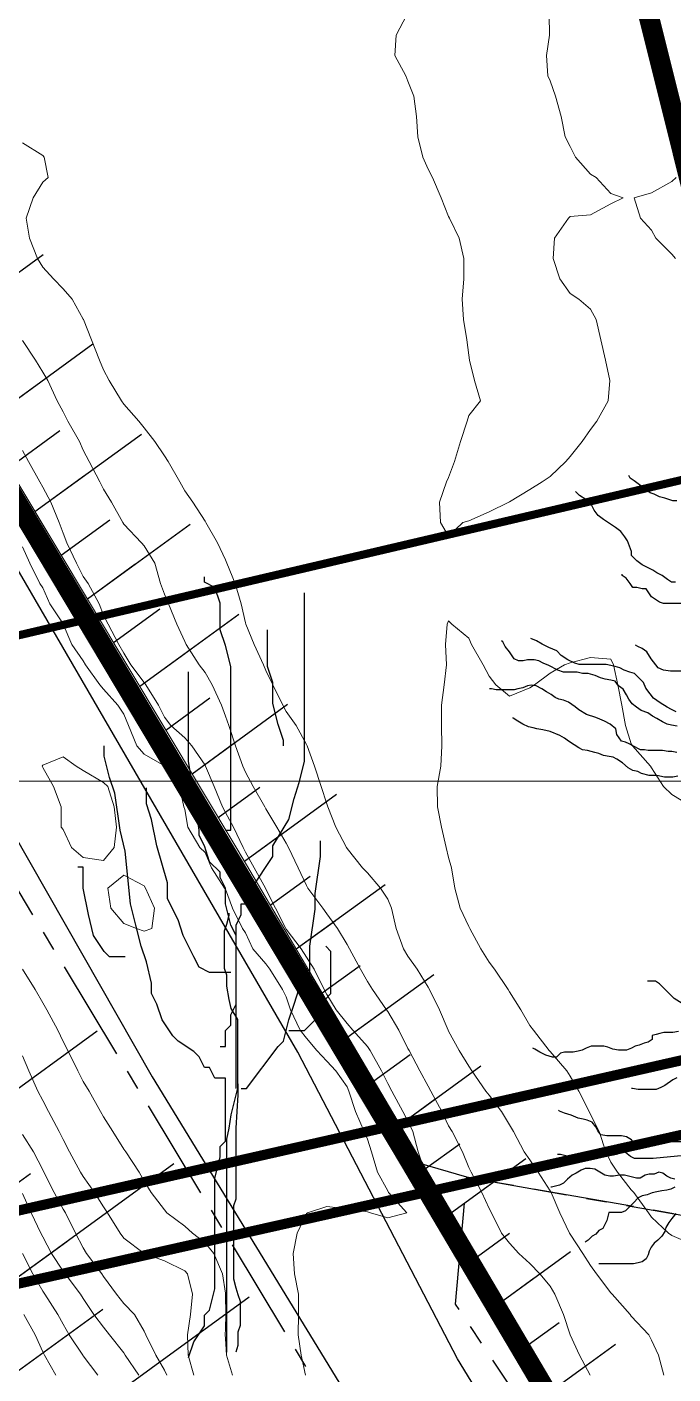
# Model space of a CAD drawing. Header units: centimetres. Extents: x 0 to 642158, y -847 to 649707.
# Drawn here: x 616943.86 to 616959.78, y 621072.78 to 621105.96 of the extents above; entities that cross this region are included whole.
import ezdxf

# ---------------------------------------------------------------- set-up
doc = ezdxf.new("R2010")
doc.units = ezdxf.units.CM
doc.header["$MEASUREMENT"] = 0
doc.linetypes.add('CACHE', pattern=[9.525, 6.35, -3.175])
doc.linetypes.add('CENTERX2', pattern=[4, 2.5, -0.5, 0.5, -0.5])
for name, color, linetype, lineweight in [('MEV_environnement_V', 7, 'Continuous', 20), ('MEV_grille', 254, 'Continuous', 9), ('MEV_layout inondation', 5, 'Continuous', 15), ('MEV_schema paysager_V', 7, 'Continuous', 20), ('MEV_vegetal_V', 7, 'Continuous', 25), ('WAL_topographie 0.5', 253, 'Continuous', 20)]:
    doc.layers.add(name, color=color, linetype=linetype, lineweight=lineweight)
doc.layers.add('MEV_schema paysager_Ha', color=7, linetype='Continuous', lineweight=25, transparency=0.13)
doc.layers.add('SPW_parcellaire cadastral', color=7, linetype='CENTERX2', lineweight=25, true_color=0xff0542)
picture_1 = doc.add_image_def('image2.png', size_in_pixel=(6614, 11023))

# ---------------------------------------------------------------- blocks, each defined once
blk = doc.blocks.new('hetres')
at = {"layer": 'MEV_vegetal_V'}
for points in [[(-10.674, 27.467), (-10.781, 27.467), (-10.887, 27.503), (-10.994, 27.538), (-11.137, 27.574), (-11.279, 27.645), (-11.386, 27.68), (-11.528, 27.787), (-11.671, 27.894), (-11.813, 28.001), (-11.92, 28.072), (-11.955, 28.143)], [(-10.709, 25.296), (-10.816, 25.296), (-10.923, 25.367), (-11.065, 25.474), (-11.208, 25.545), (-11.315, 25.616), (-11.457, 25.688), (-11.599, 25.759), (-11.742, 25.866), (-11.884, 26.008), (-11.884, 26.115), (-11.991, 26.399), (-12.062, 26.506), (-12.169, 26.648), (-12.311, 26.755), (-12.525, 26.897), (-12.632, 26.969), (-12.774, 27.075), (-12.881, 27.218), (-12.952, 27.36), (-13.095, 27.503), (-13.272, 27.609), (-13.379, 27.716)], [(-9.748, 24.727), (-11.03, 24.727), (-11.137, 24.762), (-11.35, 24.905), (-11.421, 25.012), (-11.493, 25.118), (-11.599, 25.118), (-11.742, 25.154), (-11.849, 25.154), (-11.92, 25.261), (-12.027, 25.403), (-12.133, 25.474), (-12.133, 25.51)], [(-10.663, 21.453), (-10.813, 21.483), (-10.933, 21.513), (-11.053, 21.573), (-11.203, 21.663), (-11.323, 21.723), (-11.443, 21.813), (-11.623, 21.873), (-11.744, 21.963), (-11.864, 22.053), (-11.954, 22.173), (-12.014, 22.293), (-12.104, 22.443), (-12.224, 22.533), (-12.314, 22.653), (-12.434, 22.684), (-12.584, 22.713), (-12.704, 22.743), (-12.854, 22.803), (-13.034, 22.864), (-13.184, 22.864), (-13.334, 22.894), (-13.695, 22.894), (-13.845, 22.953), (-14.085, 23.074), (-14.235, 23.134), (-14.355, 23.194), (-14.475, 23.224), (-14.655, 23.224), (-14.775, 23.194), (-14.895, 23.194), (-15.015, 23.254), (-15.135, 23.434), (-15.255, 23.584), (-15.315, 23.704), (-15.345, 23.734)], [(-10.693, 21.843), (-10.813, 21.903), (-10.933, 21.963), (-11.113, 22.083), (-11.293, 22.203), (-11.383, 22.323), (-11.503, 22.474), (-11.563, 22.624), (-11.683, 22.743), (-11.804, 22.864), (-11.924, 22.894), (-12.074, 22.953), (-12.194, 23.014), (-12.314, 23.044), (-12.434, 23.074), (-12.554, 23.103), (-13.274, 23.103), (-13.394, 23.134), (-13.575, 23.224), (-13.755, 23.344), (-13.875, 23.464), (-14.085, 23.554), (-14.265, 23.644), (-14.415, 23.734), (-14.565, 23.794)], [(-8.532, 23.194), (-9.222, 23.194), (-9.312, 23.074), (-9.462, 22.984), (-9.582, 22.953), (-9.733, 22.924), (-10.843, 22.924), (-11.023, 22.953), (-11.173, 23.014), (-11.353, 23.254), (-11.473, 23.434), (-11.593, 23.524), (-11.714, 23.584), (-11.774, 23.614)], [(-10.675, 20.754), (-10.802, 20.779), (-10.903, 20.779), (-11.055, 20.804), (-11.436, 20.804), (-11.537, 20.83), (-11.638, 20.83), (-11.841, 20.931), (-11.943, 20.982), (-12.044, 21.033), (-12.145, 21.058), (-12.272, 21.235), (-12.298, 21.387), (-12.45, 21.514), (-12.602, 21.59), (-12.729, 21.641), (-12.83, 21.692), (-13.084, 21.768), (-13.287, 21.894), (-13.388, 21.97), (-13.565, 22.097), (-13.692, 22.148), (-13.819, 22.173), (-13.92, 22.224), (-14.022, 22.3), (-14.148, 22.376), (-14.275, 22.452), (-14.427, 22.528), (-14.554, 22.553), (-14.656, 22.528), (-14.782, 22.477), (-14.909, 22.452), (-15.011, 22.427), (-15.492, 22.427), (-15.619, 22.452), (-15.67, 22.452)], [(-10.649, 20.12), (-10.776, 20.095), (-11.004, 20.095), (-11.207, 20.145), (-11.41, 20.145), (-11.613, 20.196), (-11.715, 20.247), (-11.841, 20.272), (-11.968, 20.348), (-12.12, 20.475), (-12.272, 20.576), (-12.374, 20.627), (-12.475, 20.652), (-12.627, 20.678), (-12.754, 20.728), (-12.855, 20.754), (-13.058, 20.804), (-13.185, 20.83), (-13.287, 20.88), (-13.413, 20.956), (-13.565, 21.058), (-13.667, 21.134), (-13.793, 21.21), (-14.047, 21.311), (-14.25, 21.362), (-14.402, 21.387), (-14.503, 21.413), (-14.63, 21.438), (-14.782, 21.514), (-14.909, 21.59), (-15.036, 21.666), (-15.036, 21.692)], [(-10.623, 13.318), (-10.781, 13.292), (-11.017, 13.292), (-11.122, 13.266), (-11.227, 13.24), (-11.332, 13.213), (-11.332, 13.108), (-11.437, 13.03), (-11.542, 13.003), (-11.674, 12.951), (-11.779, 12.925), (-11.884, 12.872), (-12.015, 12.82), (-12.225, 12.82), (-12.383, 12.846), (-12.514, 12.898), (-12.619, 12.925), (-12.961, 12.925), (-13.092, 12.872), (-13.197, 12.82), (-13.302, 12.793), (-13.433, 12.767), (-13.67, 12.767), (-13.775, 12.741), (-13.88, 12.636), (-13.985, 12.636), (-14.169, 12.688), (-14.326, 12.767), (-14.458, 12.846), (-14.51, 12.872)], [(-9.962, 14.016), (-10.46, 14.016), (-10.745, 14.194), (-11.03, 14.479), (-11.137, 14.585), (-11.243, 14.656), (-11.457, 14.656)], [(-10.676, 12.084), (-10.781, 12.032), (-10.991, 11.874), (-11.096, 11.822), (-11.227, 11.769), (-11.7, 11.769), (-11.857, 11.796), (-11.884, 11.796)], [(-10.36, 10.378), (-10.807, 10.378), (-10.938, 10.352), (-11.069, 10.352), (-11.175, 10.299), (-11.28, 10.273), (-11.385, 10.273), (-11.49, 10.247), (-11.647, 10.247), (-11.752, 10.273), (-11.884, 10.43), (-12.015, 10.509), (-12.146, 10.535), (-12.54, 10.535), (-12.698, 10.562), (-12.777, 10.667), (-12.829, 10.772), (-12.934, 10.903), (-13.066, 10.955), (-13.171, 10.982), (-13.302, 11.008), (-13.486, 11.087), (-13.67, 11.139), (-13.801, 11.192), (-13.827, 11.218)], [(-10.466, 10.01), (-11.306, 9.932), (-11.805, 9.932), (-11.91, 9.984), (-12.041, 10.089), (-12.146, 10.194), (-12.278, 10.037), (-12.409, 10.01), (-12.567, 10.037), (-12.698, 10.089), (-12.803, 10.142), (-12.934, 10.115), (-13.145, 10.063), (-13.249, 10.01), (-13.355, 9.984), (-13.565, 9.984), (-13.67, 10.01), (-13.775, 10.037), (-13.854, 10.037)], [(-10.702, 8.461), (-10.807, 8.33), (-10.886, 8.225), (-10.965, 8.094), (-10.991, 7.989), (-11.069, 7.857), (-11.175, 7.752), (-11.28, 7.674), (-11.358, 7.569), (-11.411, 7.464), (-11.437, 7.359), (-11.49, 7.254), (-11.595, 7.175), (-11.7, 7.149), (-11.831, 7.122), (-12.75, 7.122)], [(-10.728, 9.17), (-10.833, 9.118), (-10.938, 9.091), (-11.069, 9.065), (-11.201, 9.039), (-11.332, 9.013), (-11.464, 8.96), (-11.595, 8.934), (-11.7, 8.881), (-11.831, 8.75), (-11.936, 8.645), (-12.041, 8.54), (-12.146, 8.488), (-12.488, 8.488), (-12.54, 8.278), (-12.593, 8.173), (-12.645, 8.067), (-12.75, 8.015), (-12.829, 7.91), (-12.934, 7.857), (-13.039, 7.752), (-13.118, 7.7)], [(-10.728, 9.38), (-10.833, 9.407), (-10.938, 9.459), (-11.043, 9.538), (-11.148, 9.564), (-11.28, 9.512), (-11.411, 9.512), (-11.516, 9.485), (-11.647, 9.407), (-11.752, 9.407), (-11.857, 9.433), (-12.068, 9.485), (-12.199, 9.485), (-12.357, 9.459), (-12.462, 9.459), (-12.593, 9.485), (-12.724, 9.564), (-12.856, 9.643), (-12.987, 9.669), (-13.118, 9.669), (-13.223, 9.617), (-13.355, 9.538), (-13.46, 9.485), (-13.591, 9.38), (-13.696, 9.275), (-13.801, 9.223), (-13.906, 9.196), (-14.011, 9.17), (-14.037, 9.17)]]:
    blk.add_lwpolyline(points, dxfattribs=at)
blk = doc.blocks.new('legende vegetal')
at = {"layer": 'MEV_vegetal_V'}
for points in [[(616948.655, 621085.983), (616948.785, 621085.983), (616948.785, 621090.009), (616948.655, 621090.528), (616948.525, 621090.918), (616948.525, 621091.568), (616948.395, 621091.957), (616948.135, 621092.087), (616948.135, 621092.217)], [(616948.525, 621080.658), (616948.655, 621080.658), (616948.655, 621081.047), (616948.785, 621081.177), (616948.785, 621081.437), (616948.915, 621081.697), (616948.915, 621083.645), (616949.044, 621083.905), (616949.044, 621084.164), (616949.175, 621084.164), (616949.305, 621084.554), (616949.824, 621085.333), (616949.824, 621085.593), (616950.214, 621086.242), (616950.344, 621086.762), (616950.474, 621087.152), (616950.604, 621087.671), (616950.604, 621091.827)], [(616950.084, 621088.061), (616950.084, 621088.191), (616949.954, 621088.58), (616949.824, 621089.1), (616949.824, 621089.62), (616949.694, 621090.009), (616949.694, 621090.918)], [(616948.915, 621079.619), (616948.915, 621083.385), (616948.785, 621083.645), (616948.655, 621084.164), (616948.655, 621084.554), (616948.525, 621084.814), (616948.525, 621084.944), (616948.265, 621085.203), (616948.135, 621085.593), (616948.005, 621085.853), (616948.005, 621085.983), (616947.875, 621086.892), (616947.745, 621087.671), (616947.745, 621089.879)], [(616947.745, 621072.995), (616947.875, 621073.384), (616948.135, 621073.774), (616948.135, 621074.034), (616948.265, 621074.164), (616948.395, 621074.683), (616948.395, 621077.41), (616948.525, 621077.93), (616948.525, 621078.19), (616948.655, 621078.32), (616948.655, 621079.878), (616948.395, 621079.878), (616948.265, 621080.138), (616948.135, 621080.138), (616948.005, 621080.398), (616947.875, 621080.528), (616947.486, 621080.788), (616947.355, 621080.917), (616947.096, 621081.307), (616946.966, 621081.697), (616946.836, 621081.956), (616946.836, 621082.216), (616946.706, 621082.736), (616946.576, 621083.125), (616946.446, 621083.645), (616946.316, 621084.164), (616946.186, 621085.463), (616946.056, 621085.983), (616945.926, 621086.892), (616945.796, 621087.282), (616945.667, 621087.801), (616945.667, 621088.061)], [(616948.785, 621082.476), (616948.265, 621082.476), (616948.005, 621082.606), (616947.875, 621082.865), (616947.615, 621083.385), (616947.486, 621083.775), (616947.225, 621084.294), (616947.225, 621084.684), (616946.966, 621085.593), (616946.836, 621086.242), (616946.706, 621086.632), (616946.706, 621087.022)], [(616949.044, 621079.619), (616949.175, 621079.619), (616949.954, 621080.658), (616950.084, 621080.788), (616950.214, 621081.307), (616950.344, 621081.697), (616950.474, 621082.086), (616950.734, 621082.476), (616950.734, 621083.125), (616950.863, 621084.034), (616950.863, 621084.424), (616950.994, 621085.333), (616950.994, 621085.723)], [(616946.186, 621082.865), (616945.796, 621082.865), (616945.667, 621082.996), (616945.406, 621083.385), (616945.277, 621083.905), (616945.147, 621084.554), (616945.147, 621085.074), (616945.017, 621085.074)], [(616948.689, 621073.13), (616948.689, 621078.371), (616948.743, 621078.644), (616948.798, 621078.972), (616948.962, 621079.627), (616948.962, 621081.32), (616948.798, 621081.592), (616948.743, 621081.811), (616948.689, 621082.139), (616948.689, 621082.411), (616948.634, 621082.575), (616948.634, 621083.503), (616948.689, 621083.667), (616948.743, 621083.885), (616948.743, 621083.94)], [(616950.214, 621081.047), (616950.604, 621081.047), (616950.734, 621081.177), (616950.863, 621081.307), (616951.124, 621081.827), (616951.253, 621081.956), (616951.253, 621082.996), (616951.124, 621083.125)], [(616948.962, 621079.736), (616948.962, 621079.463), (616948.907, 621078.644), (616948.907, 621076.897), (616948.853, 621076.733), (616948.853, 621074.932), (616948.907, 621074.713), (616948.962, 621074.549), (616949.016, 621074.386), (616949.016, 621073.785), (616948.962, 621073.621), (616948.962, 621073.293), (616948.907, 621073.13)]]:
    blk.add_lwpolyline(points, dxfattribs=at)
at = {"layer": 'MEV_vegetal_V', "xscale": 0.9237683820401289, "yscale": 0.9237683820401289, "zscale": 0.9237683820401289}
blk.add_blockref('hetres', (616969.635, 621068.722), dxfattribs=at)
blk = doc.blocks.new('*U114')
at = {"layer": 'MEV_grille', "transparency": 33554687}
blk.add_lwpolyline([(-1338.461, 0), (1338.461, 0)], dxfattribs=at)
blk = doc.blocks.new('*U115')
at = {"layer": 'MEV_grille', "color": 0, "linetype": 'ByBlock', "lineweight": -2, "transparency": 16777216}
blk.add_blockref('*U114', (0, -1300), dxfattribs=at)

msp = doc.modelspace()

# ---------------------------------------------------------------- hatches: boundary and pattern name
at = {"layer": 'MEV_schema paysager_Ha', "transparency": 33554687}
h = msp.add_hatch(dxfattribs=at)
h.set_pattern_fill('ANSI31', color=60, scale=30, angle=351)
h.paths.add_polyline_path([(616875.009, 621239.839), (616881.874, 621229.81), (616886.45, 621221.893), (616888.914, 621212.275), (616893.321, 621190.809), (616897.189, 621179.05), (616907.993, 621151.58), (616917.109, 621129.424), (616929.889, 621106.642), (616946.16, 621080.317), (616949.697, 621074.039), (616954.461, 621066.102), (616970.722, 621037.835), (616976.752, 621021.411), (616980.026, 621010.154), (616982.854, 620999.006), (616989.654, 620982.876), (616995.508, 620967.769), (616999.131, 620959.573), (617008.258, 620938.09), (617012.245, 620928.983), (617006.707, 620935.343), (617001.767, 620944.62), (616986.247, 620981.031), (616974.528, 621009.365), (616969.536, 621025.48), (616961.782, 621038.985), (616953.793, 621052.843), (616948.624, 621065.291), (616943.572, 621072.338), (616939.46, 621079.501), (616933.339, 621087.695), (616925.21, 621101.403), (616919.298, 621110.267), (616914.617, 621117.983), (616909.523, 621128.986), (616904.832, 621137.752), (616902.895, 621142.645), (616900.855, 621153.449), (616896.267, 621165.681), (616894.227, 621175.466), (616888.652, 621193.859), (616882.864, 621212.223), (616878.837, 621226.562), (616877.632, 621230.778), (616875.619, 621237.576)])
h = msp.add_hatch(dxfattribs=at)
h.set_pattern_fill('ANSI31', color=60, scale=15, angle=351)
h.paths.add_polyline_path([(616875.009, 621239.839), (616880.056, 621228.321), (616883.246, 621219.665), (616885.677, 621210.097), (616891.45, 621190.962), (616895.4, 621178.509), (616904.363, 621150.017), (616913.902, 621126.919), (616927.359, 621104.657), (616942.855, 621079.785), (616947.381, 621071.265), (616954.192, 621058.974), (616967.867, 621036.168), (616973.007, 621021.906), (616975.995, 621012.026), (616979.672, 621000.423), (616985.533, 620986.177), (616992.732, 620968.731), (616997.119, 620959.334), (617006.326, 620938.311), (617012.245, 620928.983), (617006.707, 620935.343), (617001.767, 620944.62), (616986.247, 620981.031), (616974.528, 621009.365), (616969.536, 621025.48), (616961.782, 621038.985), (616953.793, 621052.843), (616948.624, 621065.291), (616943.572, 621072.338), (616939.46, 621079.501), (616933.339, 621087.695), (616925.21, 621101.403), (616919.298, 621110.267), (616914.617, 621117.983), (616909.523, 621128.986), (616904.832, 621137.752), (616902.895, 621142.645), (616900.855, 621153.449), (616896.267, 621165.681), (616894.227, 621175.466), (616888.652, 621193.859), (616882.864, 621212.223), (616878.837, 621226.562), (616877.632, 621230.778), (616875.619, 621237.576)])
h = msp.add_hatch(dxfattribs=at)
h.set_pattern_fill('ANSI31', color=60, scale=20, angle=351)
h.paths.add_polyline_path([(616917.861, 621142.366), (616922.68, 621129.677), (616937.288, 621105.309), (616949.06, 621085.683), (616955.535, 621074.704), (616961.891, 621063.404), (616971.378, 621048.782), (616973.565, 621049.232), (616971.063, 621057.881), (616967.744, 621058.883), (616965.503, 621061.461), (616962.518, 621065.656), (616958.601, 621073.021), (616954.591, 621081.318), (616944.699, 621099.596), (616935.393, 621115.564), (616930.574, 621123.618), (616926.038, 621132.423), (616924.357, 621136.626), (616922.57, 621140.618), (616920.468, 621141.984), (616919.311, 621142.405)])
h = msp.add_hatch(dxfattribs=at)
h.set_pattern_fill('ANSI31', color=60, scale=10, angle=351)
h.paths.add_polyline_path([(616917.861, 621142.366), (616922.68, 621129.677), (616937.288, 621105.309), (616949.06, 621085.683), (616955.535, 621074.704), (616961.891, 621063.404), (616971.378, 621048.782), (616973.43, 621049.682), (616971.65, 621053.765), (616969.42, 621053.723), (616964.974, 621060.687), (616962.174, 621064.856), (616957.937, 621072.314), (616953.525, 621080.252), (616943.245, 621098.559), (616934.264, 621113.689), (616929.106, 621121.915), (616923.655, 621131.4), (616921.828, 621136.533), (616920.293, 621139.562), (616920.468, 621141.984), (616919.311, 621142.405)])

# ---------------------------------------------------------------- linework, layer by layer
for points in [[(616958.713, 621066.221), (616954.469, 621073.158), (616950.532, 621080.707), (616940.964, 621097.178), (616934.94, 621107.28), (616921.498, 621129.7), (616919.468, 621135.658), (616915.987, 621145.136), (616913.274, 621153.306), (616909.526, 621164.516), (616905.57, 621176.973), (616897.611, 621204.282), (616893.674, 621216.683)], [(616890.959, 621213.024), (616905.657, 621163.442), (616915.478, 621137.177), (616918.331, 621128.721), (616930.292, 621108.228), (616939.202, 621093.67), (616946.947, 621080.099), (616953.326, 621069.67), (616962.71, 621054.308), (616967.923, 621045.7), (616973.475, 621034.879), (616976.694, 621025.181), (616980.085, 621013.721), (616984.727, 620999.055), (616988.811, 620988.842), (616998.458, 620963.636), (617005.585, 620947.723), (617013.167, 620930.996)]]:
    msp.add_lwpolyline(points)
at = {"layer": 'MEV_environnement_V', "const_width": 0.5}
for points in [[(616917.657, 621142.852), (616922.015, 621129.556), (616925.782, 621124.095), (616953.289, 621078.043), (616970.825, 621048.405), (616974.288, 621049.45)], [(616955.933, 621119.238), (616966.235, 621077.979), (616969.007, 621066.058)]]:
    msp.add_lwpolyline(points, dxfattribs=at)
at = {"layer": 'MEV_environnement_V', "linetype": 'CACHE', "ltscale": 0.3, "const_width": 0.25}
for points in [[(616923.688, 621072.286), (617012.786, 621092.465)], [(616924.073, 621070.618), (617013.361, 621090.636)]]:
    msp.add_lwpolyline(points, dxfattribs=at)
at = {"layer": 'MEV_layout inondation', "const_width": 0.2}
msp.add_lwpolyline([(617284.343, 621088.996), (617234.522, 621104.967), (617174.916, 621100.392), (617142.145, 621114.857), (617099.357, 621122.893), (617044.82, 621117.795), (617023.623, 621109.699), (616923.471, 621086.246), (616900.942, 621085.199), (616869.556, 621081.82)], dxfattribs=at)
at = {"layer": 'MEV_schema paysager_V'}
msp.add_lwpolyline([(616918.239, 621142.376), (616917.861, 621142.366), (616922.68, 621129.677), (616937.288, 621105.309), (616949.06, 621085.683), (616955.535, 621074.704), (616961.891, 621063.404), (616971.378, 621048.782), (616973.251, 621049.137)], dxfattribs=at)
at = {"layer": 'SPW_parcellaire cadastral'}
for points in [[(616890.69, 621210.508), (616901.351, 621171.858), (616917.917, 621128.693), (616934.422, 621099.917), (616956.278, 621063.795), (616966.005, 621047.649), (616972.661, 621033.385), (616986.247, 620994.34), (616997.161, 620964.756), (617007.16, 620943.302), (617040.432, 620860.63), (617055.251, 620825.321), (617059.419, 620816.807), (617066.122, 620806.324), (617073.9, 620794.216)], [(616991.404, 621171.223), (617016.951, 621076.482), (617018.912, 621069.259), (617017.534, 621069.286), (617017.689, 621067.658), (617014.801, 621066.797), (617015.157, 621065.575), (616995.5, 621059.841), (616996.597, 621056.308), (616978.443, 621052.383), (616975.69, 621061.997), (616970.215, 621060.861), (616966.235, 621077.979), (616947.314, 621153.754), (616945.975, 621159.089), (616945.772, 621159.899), (616948.261, 621160.611), (616990.763, 621173.361), (616991.404, 621171.223)], [(616954.698, 621077.626), (616953.289, 621078.043), (616925.782, 621124.095), (616922.015, 621129.556), (616916.442, 621146.562), (616926.928, 621149.626), (616929.558, 621150.371), (616927.34, 621158.339), (616930.885, 621159.242), (616939.38, 621161.721), (616940.183, 621158.301), (616945.772, 621159.899), (616945.975, 621159.089), (616931.092, 621155.144), (616932.618, 621149.86), (616947.314, 621153.754), (616966.235, 621077.979), (616962.746, 621076.21), (616954.698, 621077.626)], [(616972.804, 621051.755), (616966.338, 621063.008), (616956.729, 621071.044), (616954.424, 621074.499), (616954.698, 621077.626), (616962.746, 621076.21), (616966.235, 621077.979), (616970.215, 621060.861), (616972.804, 621051.755)]]:
    msp.add_lwpolyline(points, dxfattribs=at)
at = {"layer": 'WAL_topographie 0.5'}
for points in [[(616953.22, 621106.25), (616952.96, 621105.75), (616952.927, 621105.25), (616953.193, 621104.75), (616953.25, 621104.618), (616953.396, 621104.25), (616953.463, 621103.75), (616953.492, 621103.25), (616953.612, 621102.75), (616953.75, 621102.45), (616953.855, 621102.25), (616954.07, 621101.75), (616954.25, 621101.29), (616954.27, 621101.25), (616954.515, 621100.75), (616954.626, 621100.25), (616954.625, 621099.75), (616954.583, 621099.25), (616954.621, 621098.75), (616954.703, 621098.25), (616954.75, 621097.875), (616954.766, 621097.75), (616954.885, 621097.25), (616955.036, 621096.75), (616954.75, 621096.386), (616954.708, 621096.25), (616954.544, 621095.75), (616954.4, 621095.25), (616954.25, 621094.859), (616954.197, 621094.75), (616954.023, 621094.25), (616954.05, 621093.75), (616954.25, 621093.417)], [(616954.25, 621093.417), (616954.603, 621093.75), (616954.75, 621093.795), (616955.25, 621094.012), (616955.738, 621094.25), (616955.75, 621094.257), (616956.25, 621094.564), (616956.558, 621094.75), (616956.75, 621094.882), (616957.141, 621095.25), (616957.25, 621095.373), (616957.541, 621095.75), (616957.75, 621096.042), (616957.905, 621096.25), (616958.181, 621096.75), (616958.225, 621097.25), (616958.116, 621097.75), (616958, 621098.25), (616957.888, 621098.75), (616957.75, 621099.008), (616957.462, 621099.25), (616957.25, 621099.391), (616956.991, 621099.75), (616956.824, 621100.25), (616956.86, 621100.75), (616957.208, 621101.25), (616957.25, 621101.285), (616957.75, 621101.33), (616958.25, 621101.6), (616958.55, 621101.75), (616958.25, 621101.85), (616957.886, 621102.25), (616957.75, 621102.33), (616957.377, 621102.75), (616957.25, 621103.008), (616957.127, 621103.25), (616957.025, 621103.75), (616956.882, 621104.25), (616956.75, 621104.629), (616956.697, 621104.75), (616956.667, 621105.25), (616956.74, 621105.75), (616956.733, 621106.25)], [(616943.75, 621103.103), (616944.25, 621102.787), (616944.288, 621102.75), (616944.384, 621102.25), (616944.25, 621102.133), (616944.017, 621101.75), (616943.845, 621101.25), (616943.921, 621100.75), (616944.121, 621100.25), (616944.25, 621100.041), (616944.515, 621099.75), (616944.75, 621099.504), (616944.976, 621099.25), (616945.25, 621098.762), (616945.256, 621098.75), (616945.448, 621098.25), (616945.646, 621097.75), (616945.75, 621097.508), (616945.887, 621097.25), (616946.191, 621096.75), (616946.25, 621096.664), (616946.621, 621096.25), (616946.75, 621096.086), (616947.009, 621095.75), (616947.25, 621095.395), (616947.338, 621095.25), (616947.632, 621094.75), (616947.75, 621094.534), (616947.947, 621094.25), (616948.25, 621093.784), (616948.272, 621093.75), (616948.554, 621093.25), (616948.75, 621092.832), (616948.788, 621092.75), (616948.991, 621092.25), (616949.139, 621091.75), (616949.25, 621091.282), (616949.258, 621091.25), (616949.458, 621090.75), (616949.688, 621090.25), (616949.75, 621090.103), (616949.923, 621089.75), (616950.17, 621089.25), (616950.25, 621089.094), (616950.493, 621088.75), (616950.75, 621088.286), (616950.768, 621088.25), (616950.946, 621087.75), (616951.109, 621087.25), (616951.25, 621086.826), (616951.275, 621086.75), (616951.471, 621086.25), (616951.732, 621085.75), (616951.75, 621085.724), (616952.132, 621085.25), (616952.25, 621085.128), (616952.575, 621084.75), (616952.75, 621084.476), (616952.846, 621084.25), (616952.96, 621083.75), (616953.141, 621083.25), (616953.25, 621083.074), (616953.473, 621082.75), (616953.75, 621082.307), (616953.784, 621082.25), (616954.026, 621081.75), (616954.238, 621081.25), (616954.25, 621081.225), (616954.508, 621080.75), (616954.75, 621080.359), (616954.825, 621080.25), (616955.172, 621079.75), (616955.25, 621079.649), (616955.551, 621079.25), (616955.75, 621078.921), (616955.851, 621078.75), (616956.114, 621078.25), (616956.25, 621078.057), (616956.46, 621077.75), (616956.75, 621077.29), (616956.775, 621077.25), (616956.994, 621076.75), (616957.23, 621076.25), (616957.25, 621076.222), (616957.555, 621075.75), (616957.75, 621075.457), (616957.899, 621075.25), (616958.25, 621074.782), (616958.283, 621074.75), (616958.722, 621074.25), (616958.75, 621074.209), (616959.182, 621073.75), (616959.25, 621073.617), (616959.425, 621073.25), (616959.554, 621072.75)], [(616959.859, 621102.25), (616959.75, 621102.152), (616959.25, 621101.871), (616958.827, 621101.75), (616958.978, 621101.25), (616959.25, 621100.952), (616959.354, 621100.75), (616959.75, 621100.358), (616959.839, 621100.25)], [(616943.75, 621098.234), (616944.069, 621097.75), (616944.25, 621097.453), (616944.375, 621097.25), (616944.607, 621096.75), (616944.75, 621096.474), (616944.866, 621096.25), (616945.152, 621095.75), (616945.25, 621095.536), (616945.392, 621095.25), (616945.656, 621094.75), (616945.75, 621094.573), (616945.945, 621094.25), (616946.22, 621093.75), (616946.25, 621093.709), (616946.681, 621093.25), (616946.75, 621093.173), (616947.012, 621092.75), (616947.154, 621092.25), (616947.25, 621091.985), (616947.345, 621091.75), (616947.558, 621091.25), (616947.75, 621090.823), (616947.784, 621090.75), (616948.103, 621090.25), (616948.25, 621090.06), (616948.429, 621089.75), (616948.652, 621089.25), (616948.75, 621088.984), (616948.834, 621088.75), (616949.002, 621088.25), (616949.184, 621087.75), (616949.25, 621087.601), (616949.436, 621087.25), (616949.724, 621086.75), (616949.75, 621086.703), (616950.021, 621086.25), (616950.25, 621085.856), (616950.309, 621085.75), (616950.548, 621085.25), (616950.75, 621084.811), (616950.783, 621084.75), (616951.148, 621084.25), (616951.25, 621084.115), (616951.512, 621083.75), (616951.75, 621083.359), (616951.813, 621083.25), (616952.079, 621082.75), (616952.25, 621082.448), (616952.372, 621082.25), (616952.72, 621081.75), (616952.75, 621081.707), (616953.028, 621081.25), (616953.25, 621080.802), (616953.276, 621080.75), (616953.545, 621080.25), (616953.75, 621079.868), (616953.817, 621079.75), (616954.082, 621079.25), (616954.25, 621078.891), (616954.339, 621078.75), (616954.591, 621078.25), (616954.75, 621077.866), (616954.803, 621077.75), (616955.068, 621077.25), (616955.25, 621076.855), (616955.31, 621076.75), (616955.555, 621076.25), (616955.75, 621076.007), (616955.98, 621075.75), (616956.25, 621075.507), (616956.503, 621075.25), (616956.75, 621074.943), (616956.866, 621074.75), (616957.083, 621074.25), (616957.248, 621073.75), (616957.25, 621073.745), (616957.48, 621073.25), (616957.736, 621072.75)], [(616943.75, 621095.521), (616943.901, 621095.25), (616944.179, 621094.75), (616944.25, 621094.623), (616944.448, 621094.25), (616944.657, 621093.75), (616944.75, 621093.485), (616944.843, 621093.25), (616945.084, 621092.75), (616945.25, 621092.421), (616945.372, 621092.25), (616945.639, 621091.75), (616945.75, 621091.47), (616945.86, 621091.25), (616946.127, 621090.75), (616946.25, 621090.536), (616946.421, 621090.25), (616946.75, 621089.808), (616946.791, 621089.75), (616947.1, 621089.25), (616947.25, 621088.955), (616947.408, 621088.75), (616947.75, 621088.448), (616947.925, 621088.25), (616948.25, 621087.775), (616948.263, 621087.75), (616948.475, 621087.25), (616948.681, 621086.75), (616948.75, 621086.613), (616948.948, 621086.25), (616949.191, 621085.75), (616949.25, 621085.631), (616949.458, 621085.25), (616949.736, 621084.75), (616949.75, 621084.723), (616949.988, 621084.25), (616950.242, 621083.75), (616950.25, 621083.738), (616950.616, 621083.25), (616950.75, 621083.044), (616950.936, 621082.75), (616951.188, 621082.25), (616951.25, 621082.126), (616951.477, 621081.75), (616951.75, 621081.414), (616951.894, 621081.25), (616952.25, 621080.848), (616952.317, 621080.75), (616952.594, 621080.25), (616952.75, 621079.936), (616952.85, 621079.75), (616953.124, 621079.25), (616953.25, 621079.006), (616953.371, 621078.75), (616953.505, 621078.25), (616953.667, 621077.75), (616953.75, 621077.628), (616953.99, 621077.25), (616954.249, 621076.75), (616954.25, 621076.747), (616954.425, 621076.25), (616954.658, 621075.75), (616954.75, 621075.644), (616955.104, 621075.25), (616955.25, 621075.068), (616955.482, 621074.75), (616955.73, 621074.25), (616955.75, 621074.201), (616955.96, 621073.75), (616956.25, 621073.316), (616956.3, 621073.25), (616956.662, 621072.75)], [(616943.75, 621093.156), (616943.931, 621092.75), (616944.179, 621092.25), (616944.25, 621092.142), (616944.423, 621091.75), (616944.75, 621091.253), (616944.751, 621091.25), (616944.963, 621090.75), (616945.25, 621090.346), (616945.307, 621090.25), (616945.654, 621089.75), (616945.75, 621089.647), (616946.098, 621089.25), (616946.25, 621089.031), (616946.361, 621088.75), (616946.57, 621088.25), (616946.75, 621088.049), (616947.25, 621087.758), (616947.261, 621087.75), (616947.616, 621087.25), (616947.726, 621086.75), (616947.75, 621086.682), (616947.829, 621086.25), (616948.118, 621085.75), (616948.25, 621085.621), (616948.412, 621085.25), (616948.731, 621084.75), (616948.75, 621084.724), (616948.928, 621084.25), (616949.174, 621083.75), (616949.25, 621083.645), (616949.427, 621083.25), (616949.75, 621082.885), (616949.842, 621082.75), (616950.157, 621082.25), (616950.25, 621082.074), (616950.359, 621081.75), (616950.594, 621081.25), (616950.75, 621081.055), (616951, 621080.75), (616951.25, 621080.484), (616951.476, 621080.25), (616951.75, 621079.851), (616951.795, 621079.75), (616951.96, 621079.25), (616952.174, 621078.75), (616952.25, 621078.565), (616952.349, 621078.25), (616952.496, 621077.75), (616952.75, 621077.289), (616952.767, 621077.25), (616953.222, 621076.75), (616952.75, 621076.627), (616952.325, 621076.75), (616952.25, 621076.774), (616951.75, 621076.852), (616951.25, 621076.91), (616950.771, 621076.75), (616950.75, 621076.734), (616950.523, 621076.25), (616950.421, 621075.75), (616950.456, 621075.25), (616950.55, 621074.75), (616950.553, 621074.25), (616950.541, 621073.75), (616950.614, 621073.25), (616950.721, 621072.75)], [(616960.25, 621086.75), (616959.75, 621087.05), (616959.55, 621087.25), (616959.25, 621087.712), (616959.225, 621087.75), (616958.78, 621088.25), (616958.75, 621088.297), (616958.608, 621088.75), (616958.521, 621089.25), (616958.419, 621089.75), (616958.315, 621090.25), (616958.25, 621090.383), (616957.75, 621090.423), (616957.25, 621090.299), (616957.103, 621090.25), (616956.75, 621090.043), (616956.364, 621089.75), (616956.25, 621089.676), (616955.75, 621089.471), (616955.411, 621089.75), (616955.25, 621089.964), (616955.1, 621090.25), (616954.817, 621090.75), (616954.75, 621090.902), (616954.329, 621091.25), (616954.25, 621091.333), (616954.215, 621091.25), (616954.171, 621090.75), (616954.201, 621090.25), (616954.145, 621089.75), (616954.079, 621089.25), (616954.077, 621088.75), (616954.088, 621088.25), (616954.056, 621087.75), (616953.969, 621087.25), (616953.974, 621086.75), (616954.073, 621086.25), (616954.187, 621085.75), (616954.25, 621085.5), (616954.319, 621085.25), (616954.402, 621084.75), (616954.538, 621084.25), (616954.75, 621083.806), (616954.774, 621083.75), (616955.046, 621083.25), (616955.25, 621082.928), (616955.383, 621082.75), (616955.721, 621082.25), (616955.75, 621082.194), (616956.031, 621081.75), (616956.25, 621081.361), (616956.346, 621081.25), (616956.732, 621080.75), (616956.75, 621080.725), (616957.164, 621080.25), (616957.25, 621080.114), (616957.461, 621079.75), (616957.713, 621079.25), (616957.75, 621079.169), (616957.958, 621078.75), (616958.128, 621078.25), (616958.25, 621078), (616958.412, 621077.75), (616958.75, 621077.319), (616958.817, 621077.25), (616959.178, 621076.75), (616959.25, 621076.642), (616959.669, 621076.25), (616959.75, 621076.197), (616960.25, 621075.981)], [(616945.75, 621085.427), (616946.012, 621085.75), (616946.064, 621086.25), (616946.01, 621086.75), (616945.852, 621087.25), (616945.75, 621087.345), (616945.25, 621087.643), (616945.077, 621087.75), (616944.75, 621087.98), (616944.25, 621087.778), (616944.237, 621087.75), (616944.25, 621087.719), (616944.518, 621087.25), (616944.708, 621086.75), (616944.708, 621086.25), (616944.75, 621086.188), (616944.956, 621085.75), (616945.25, 621085.5), (616945.75, 621085.427)], [(616946.75, 621083.685), (616946.938, 621083.75), (616947, 621084.25), (616946.78, 621084.75), (616946.75, 621084.8), (616946.25, 621085.066), (616945.85, 621084.75), (616945.924, 621084.25), (616946.25, 621083.875), (616946.562, 621083.75), (616946.75, 621083.685)], [(616943.752, 621082.75), (616944.065, 621082.25), (616944.25, 621081.919), (616944.35, 621081.75), (616944.625, 621081.25), (616944.75, 621080.969), (616944.865, 621080.75), (616945.111, 621080.25), (616945.25, 621079.984), (616945.395, 621079.75), (616945.676, 621079.25), (616945.75, 621079.113), (616945.98, 621078.75), (616946.25, 621078.32), (616946.3, 621078.25), (616946.623, 621077.75), (616946.75, 621077.532), (616946.919, 621077.25), (616947.25, 621076.823), (616947.31, 621076.75), (616947.75, 621076.424), (616947.939, 621076.25), (616948.25, 621076.013), (616948.463, 621075.75), (616948.681, 621075.25), (616948.75, 621074.776), (616948.755, 621074.75), (616948.763, 621074.25), (616948.75, 621073.893), (616948.745, 621073.75), (616948.75, 621073.655), (616948.78, 621073.25), (616948.926, 621072.75)], [(616943.75, 621080.616), (616943.906, 621080.25), (616944.131, 621079.75), (616944.25, 621079.52), (616944.389, 621079.25), (616944.658, 621078.75), (616944.75, 621078.553), (616944.91, 621078.25), (616945.182, 621077.75), (616945.25, 621077.642), (616945.524, 621077.25), (616945.75, 621076.898), (616945.847, 621076.75), (616946.154, 621076.25), (616946.25, 621076.128), (616946.75, 621075.75), (616946.75, 621075.75), (616947.25, 621075.572), (616947.75, 621075.323), (616947.813, 621075.25), (616947.939, 621074.75), (616947.895, 621074.25), (616947.816, 621073.75), (616947.832, 621073.25), (616947.976, 621072.75)], [(616943.75, 621078.684), (616944.02, 621078.25), (616944.25, 621077.809), (616944.28, 621077.75), (616944.53, 621077.25), (616944.75, 621076.839), (616944.807, 621076.75), (616945.06, 621076.25), (616945.25, 621075.886), (616945.33, 621075.75), (616945.706, 621075.25), (616945.75, 621075.187), (616946.071, 621074.75), (616946.25, 621074.518), (616946.512, 621074.25), (616946.75, 621073.84), (616946.791, 621073.75), (616947.039, 621073.25), (616947.25, 621072.873), (616947.308, 621072.75)], [(616943.75, 621077.225), (616943.968, 621076.75), (616944.205, 621076.25), (616944.25, 621076.16), (616944.47, 621075.75), (616944.75, 621075.318), (616944.8, 621075.25), (616945.18, 621074.75), (616945.25, 621074.642), (616945.508, 621074.25), (616945.75, 621073.933), (616945.896, 621073.75), (616946.25, 621073.302), (616946.283, 621073.25), (616946.621, 621072.75)], [(616943.753, 621075.75), (616944.009, 621075.25), (616944.25, 621074.826), (616944.301, 621074.75), (616944.618, 621074.25), (616944.75, 621074.009), (616944.905, 621073.75), (616945.237, 621073.25), (616945.25, 621073.232), (616945.609, 621072.75)], [(616943.782, 621074.25), (616944.062, 621073.75), (616944.25, 621073.329), (616944.29, 621073.25), (616944.574, 621072.75)]]:
    msp.add_lwpolyline(points, dxfattribs=at)

# ---------------------------------------------------------------- block references
at = {"layer": 'MEV_grille', "transparency": 33554687}
msp.add_blockref('*U115', (616669.481, 622387.381), dxfattribs=at)
at = {"layer": 'MEV_vegetal_V'}
msp.add_blockref('legende vegetal', (0.098, 0.193), dxfattribs=at)

# ---------------------------------------------------------------- pictures from other files: only their frames are drawn
image = msp.add_image(picture_1, insert=(616830.845, 620745.783), size_in_units=(429.466, 715.756), dxfattribs=dict(brightness=75))
image.dxf.flags = 7

doc.saveas('drawing.dxf')
